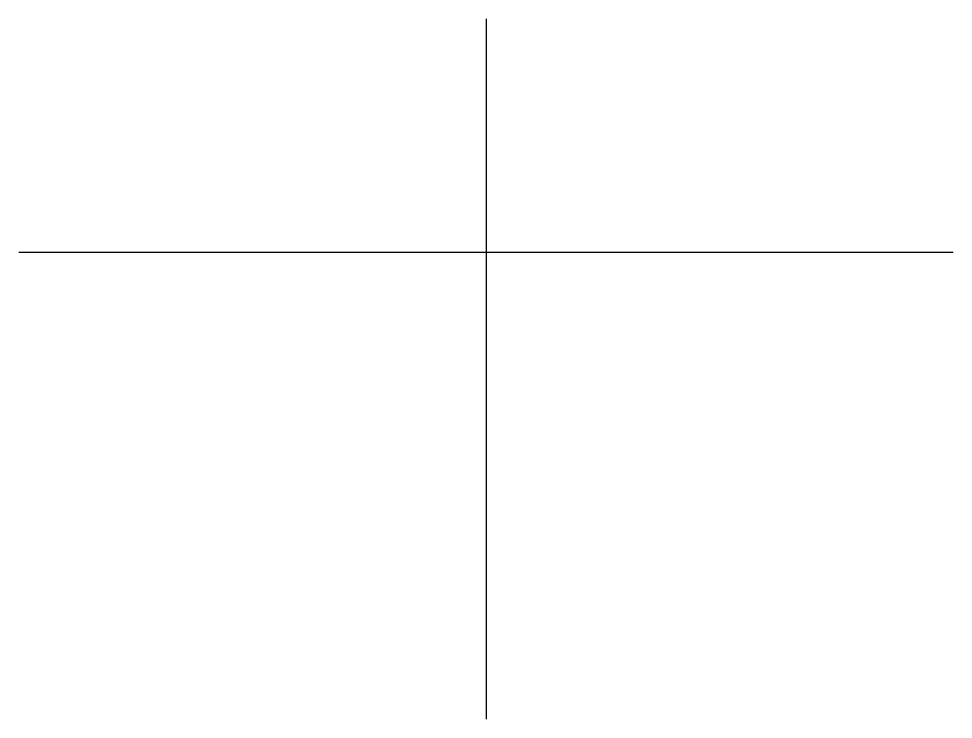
# Model space of a CAD drawing. Units: millimetres at full size, sheet at 1:100. Extents: x -15551 to 8939, y -9612 to 8755.
import ezdxf

# ---------------------------------------------------------------- set-up
doc = ezdxf.new("R2010")
doc.units = ezdxf.units.MM
doc.header["$LTSCALE"] = 100
doc.layers.add('0-0', color=7, linetype='Continuous')

msp = doc.modelspace()

# ---------------------------------------------------------------- linework, layer by layer
at = {"layer": '0-0'}
msp.add_line((-3306.1, 8755.1), (-3306.1, -9612.2), dxfattribs=at)
msp.add_lwpolyline([(-15551, 2632.7), (-6367.3, 2632.7), (8938.8, 2632.7)], dxfattribs=at)

doc.saveas('drawing.dxf')
